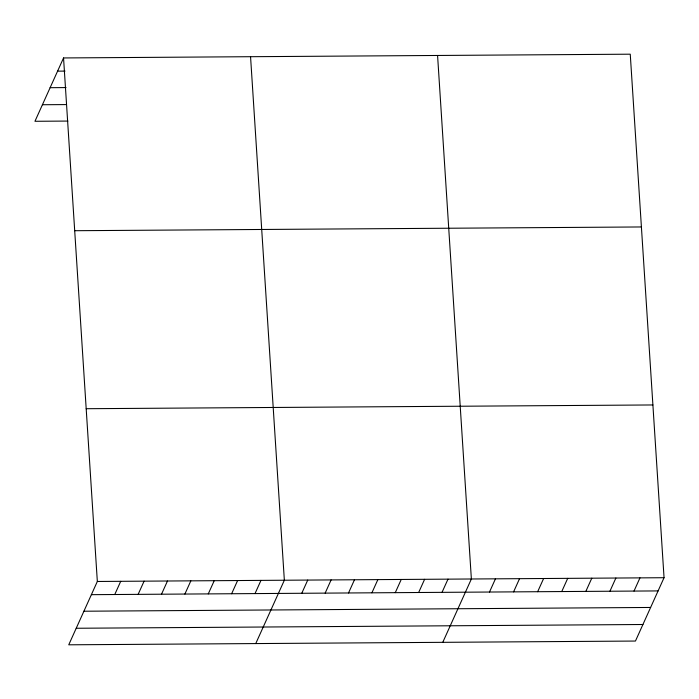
<?xml version="1.0" encoding="UTF-8"?>
<svg xmlns="http://www.w3.org/2000/svg" width="699" height="699" viewBox="0 0 699 699"><rect width="100%" height="100%" fill="white"/><g stroke="black" fill="none" stroke-linecap="round" stroke-linejoin="round"><path stroke-width="1.05" d="M63.548 57.947L97.336 581.472L68.747 644.81L635.452 641.053L664.05 577.715L630.253 54.19L63.548 57.947L34.95 121.285L67.89 121.067M114.758 594.517L120.717 581.323M138.131 594.368L144.09 581.166M161.513 594.211L167.472 581.009M184.886 594.054L190.844 580.852M208.267 593.897L214.226 580.703M231.64 593.748L237.599 580.546M255.013 593.591L260.98 580.388M255.755 643.569L284.353 580.231L250.557 56.706M301.767 593.276L307.735 580.083M325.149 593.128L331.108 579.925M348.521 592.97L354.48 579.768M371.903 592.813L377.862 579.611M395.276 592.656L401.235 579.462M418.657 592.507L424.616 579.305M442.03 592.35L447.989 579.148M442.773 642.329L471.371 578.999L437.574 55.466M489.492 592.036L495.451 578.833M513.582 591.878L519.54 578.676M537.662 591.712L543.621 578.519M561.751 591.555L567.71 578.353M585.832 591.398L591.791 578.195M609.921 591.24L615.88 578.038M634.002 591.074L639.961 577.881M57.589 71.149L65.024 71.097M50.118 87.69L66.055 87.585M42.421 104.736L65.793 104.588M74.697 230.714L641.411 226.957M86.187 408.714L652.901 404.957M97.336 581.472L664.05 577.715M91.377 594.674L658.091 590.917M83.906 611.223L650.62 607.457M76.217 628.261L642.923 624.504"/></g></svg>
